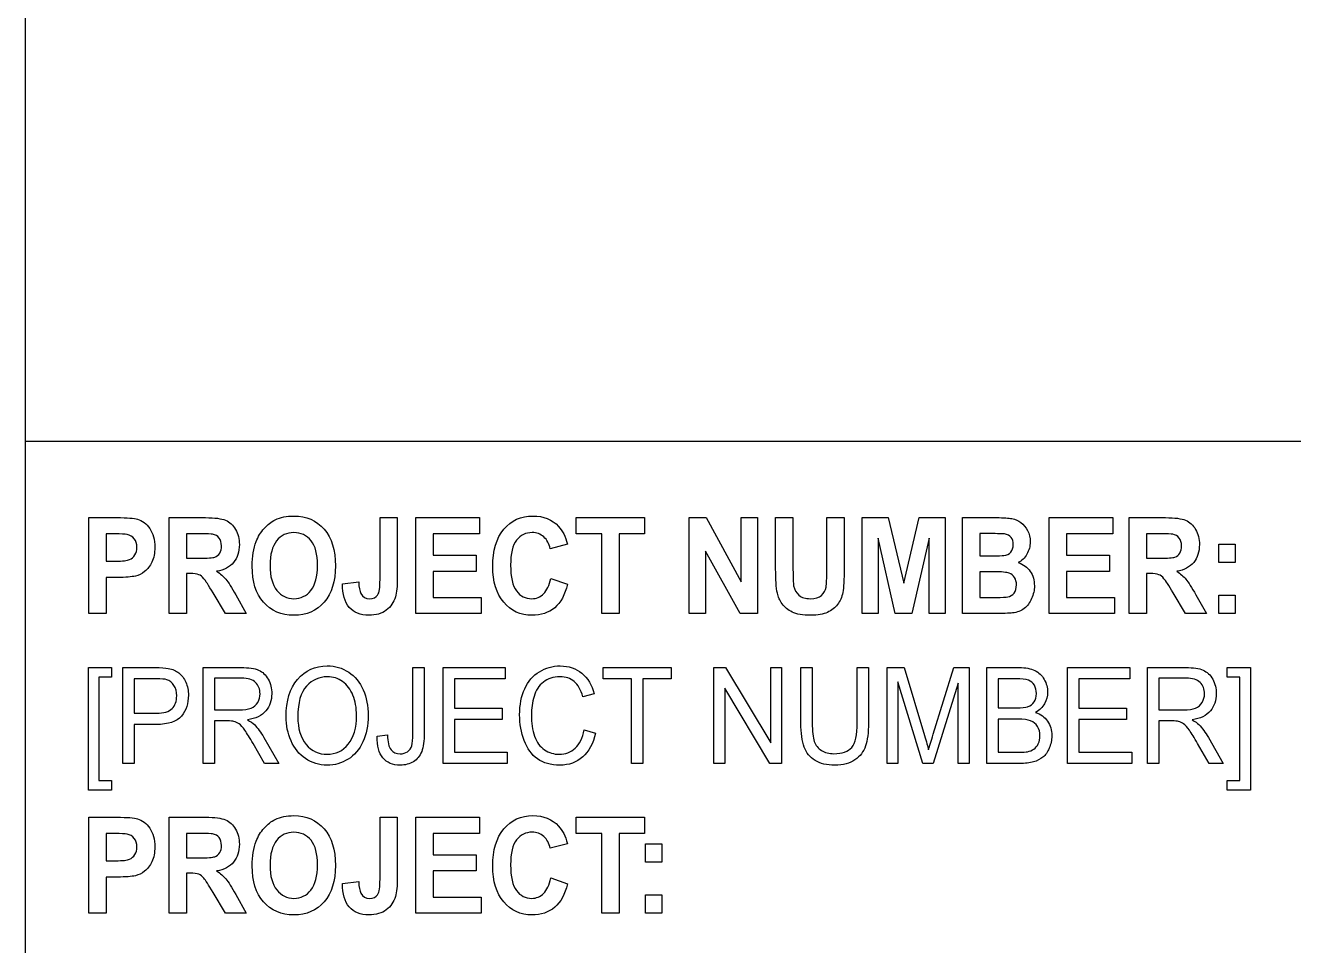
# Model space of a CAD drawing. Header units: millimetres. Extents: x 6 to 426, y 5 to 274.
# Drawn here: x 352.3 to 394.62, y 177.06 to 207.77 of the extents above; entities that cross this region are included whole.
import ezdxf

# ---------------------------------------------------------------- set-up
doc = ezdxf.new("R2010")
doc.units = ezdxf.units.MM
doc.layers.get('0').update_dxf_attribs({"linetype": 'CONTINUOUS'})

msp = doc.modelspace()

# ---------------------------------------------------------------- linework, layer by layer
at = {"color": 7}
for points in [[(352.29999, 8.499976), (352.29999, 270.899996)], [(352.3, 193.89999), (426.11324, 193.89999)], [(354.422759, 188.141311), (354.422759, 191.345351), (355.351371, 191.345351)], [(357.095191, 188.141311), (357.095191, 191.345351), (358.313154, 191.345351)], [(364.133088, 191.345338), (364.709801, 191.345338), (364.709801, 189.317131)], [(364.133088, 189.275606), (364.133088, 191.345338)], [(377.333025, 191.345338), (377.911706, 191.345338), (377.911706, 189.609999)], [(377.333048, 189.636225), (377.333025, 191.345338)], [(379.039739, 189.572843), (379.039739, 191.345338), (379.61842, 191.345338), (379.61842, 189.662453)], [(383.565482, 191.345338), (384.711085, 191.345338)], [(384.540992, 188.141285), (383.565482, 188.141285), (383.565482, 191.345338)], [(389.12736, 188.141298), (389.12736, 191.345338), (390.345301, 191.345338)], [(355.280977, 190.803342), (355.001417, 190.803331)], [(355.001417, 190.803331), (355.001417, 189.894136), (355.31813, 189.894136)], [(358.125469, 190.803324), (357.673872, 190.803324), (357.673872, 189.990301)], [(370.383114, 190.462368), (369.810313, 190.309379)], [(384.14414, 190.81206), (384.14414, 190.071153), (384.523399, 190.071153)], [(384.476478, 190.812047), (384.14414, 190.81206)], [(390.157615, 190.803311), (389.706018, 190.803311), (389.706018, 189.990288)], [(357.673872, 189.990301), (358.101997, 189.990301)], [(389.706018, 189.990288), (390.134166, 189.990288)], [(355.378732, 189.34993), (355.001417, 189.34993), (355.001417, 188.141311), (354.422759, 188.141311)], [(357.791163, 189.478877), (357.673872, 189.478877), (357.673872, 188.141311), (357.095191, 188.141311)], [(362.87605, 189.131359), (363.421467, 189.201296)], [(369.829873, 189.319318), (370.390938, 189.12043)], [(384.14414, 189.537876), (384.14414, 188.681133), (384.679812, 188.681133)], [(384.611386, 189.537876), (384.14414, 189.537876)], [(389.823333, 189.478865), (389.706018, 189.478865), (389.706018, 188.141298), (389.12736, 188.141298)], [(359.321905, 188.766383), (359.671859, 188.141311), (358.979798, 188.141311), (358.561419, 188.838506)], [(391.354074, 188.76637), (391.704005, 188.141298), (391.011944, 188.141298), (390.593588, 188.838493)], [(355.552736, 183.139125), (355.552736, 186.343165), (356.633825, 186.343165)], [(358.22908, 183.139125), (358.22908, 186.343165), (359.499799, 186.343165)], [(365.231769, 184.135751), (365.231769, 186.343173), (365.611052, 186.343173), (365.611052, 184.159793)], [(378.175618, 184.491999), (378.175618, 186.343173), (378.554878, 186.343173), (378.554878, 184.494183)], [(380.050434, 186.343173), (380.429694, 186.343173), (380.429694, 184.491999)], [(380.050434, 184.494183), (380.050434, 186.343173)], [(381.049416, 183.139133), (381.049416, 186.343173), (381.620273, 186.343173), (382.298653, 184.074554)], [(382.587982, 184.113894), (383.274186, 186.343173), (383.784418, 186.343173), (383.784418, 183.139133), (383.418839, 183.139133), (383.418839, 185.820823), (382.586037, 183.139133), (382.243907, 183.139133), (381.414995, 185.866719), (381.414995, 183.139133), (381.049416, 183.139133)], [(384.380691, 183.139133), (384.380691, 186.343173), (385.455923, 186.343173)], [(389.743171, 183.139133), (389.743171, 186.343173), (391.013912, 186.343173)], [(356.665098, 185.965063), (355.931996, 185.965063), (355.931996, 184.819826)], [(359.515447, 185.989104), (358.60834, 185.989104), (358.60834, 184.929104)], [(385.332775, 185.965071), (384.75995, 185.965071), (384.75995, 184.996864)], [(391.029537, 185.989112), (390.12243, 185.989112), (390.12243, 184.929112)], [(371.276541, 185.464576), (370.903138, 185.366224)], [(358.60834, 184.929104), (359.423572, 184.929104)], [(384.75995, 184.996864), (385.379673, 184.996864)], [(390.12243, 184.929112), (390.937662, 184.929112)], [(355.931996, 184.819826), (356.672922, 184.819826)], [(359.048201, 184.561923), (358.60834, 184.561923), (358.60834, 183.13912), (358.22908, 183.139125)], [(385.422682, 184.618755), (384.75995, 184.618755), (384.75995, 183.517235)], [(390.562315, 184.56193), (390.12243, 184.56193), (390.12243, 183.139128), (389.743171, 183.139133)], [(356.667066, 184.441722), (355.931996, 184.441722), (355.931996, 183.139125), (355.552736, 183.139125)], [(364.035333, 184.048328), (364.377463, 184.100782)], [(370.946147, 184.262512), (371.325407, 184.155422)], [(360.256373, 184.011167), (360.754892, 183.139125), (360.277878, 183.139125), (359.898618, 183.805722)], [(391.770486, 184.011174), (392.268982, 183.139133), (391.791991, 183.139133), (391.412708, 183.805729)], [(384.75995, 183.517235), (385.473516, 183.517235)], [(385.473516, 183.139133), (384.380691, 183.139133)], [(354.422759, 178.141311), (354.422759, 181.345351), (355.351371, 181.345351)], [(357.095191, 178.141311), (357.095191, 181.345351), (358.313154, 181.345351)], [(364.133088, 181.345338), (364.709801, 181.345338), (364.709801, 179.317131)], [(364.133088, 179.275606), (364.133088, 181.345338)], [(355.280977, 180.803342), (355.001417, 180.803331)], [(355.001417, 180.803331), (355.001417, 179.894136), (355.31813, 179.894136)], [(358.125469, 180.803324), (357.673872, 180.803324), (357.673872, 179.990301)], [(370.383114, 180.462368), (369.810313, 180.309379)], [(357.673872, 179.990301), (358.101997, 179.990301)], [(357.791163, 179.478877), (357.673872, 179.478877), (357.673872, 178.141311), (357.095191, 178.141311)], [(355.378732, 179.34993), (355.001417, 179.34993), (355.001417, 178.141311), (354.422759, 178.141311)], [(362.87605, 179.131359), (363.421467, 179.201296)], [(369.829873, 179.319318), (370.390938, 179.12043)], [(359.321905, 178.766383), (359.671859, 178.141311), (358.979798, 178.141311), (358.561419, 178.838506)]]:
    msp.add_lwpolyline(points, dxfattribs=at)
for points in [[(365.325612, 188.141298), (365.325612, 191.345338), (367.450659, 191.345338), (367.450659, 190.803318), (365.904293, 190.803318), (365.904293, 190.093008), (367.343136, 190.093008), (367.343136, 189.553172), (365.904293, 189.553172), (365.904293, 188.681133), (367.505405, 188.681133), (367.505405, 188.141298)], [(371.532629, 188.141298), (371.532629, 190.803318), (370.682235, 190.803318), (370.682235, 191.345338), (372.959759, 191.345338), (372.959759, 190.803318), (372.11131, 190.803318), (372.11131, 188.141298)], [(374.451403, 188.141298), (374.451403, 191.345338), (375.014436, 191.345338), (376.187423, 189.205669), (376.187423, 191.345338), (376.725039, 191.345338), (376.725039, 188.141298), (376.144414, 188.141298), (374.98902, 190.2307), (374.98902, 188.141298)], [(380.220527, 188.141298), (380.220527, 191.345338), (381.086569, 191.345338), (381.606592, 189.159771), (382.120759, 191.345338), (382.988746, 191.345338), (382.988746, 188.141298), (382.45113, 188.141298), (382.45113, 190.663442), (381.882241, 188.141298), (381.325088, 188.141298), (380.758143, 190.663442), (380.758143, 188.141298)], [(386.454905, 188.141298), (386.454905, 191.345338), (388.579976, 191.345338), (388.579976, 190.803318), (387.033586, 190.803318), (387.033586, 190.093008), (388.472452, 190.093008), (388.472452, 189.553172), (387.033586, 189.553172), (387.033586, 188.681133), (388.634698, 188.681133), (388.634698, 188.141298)], [(392.11845, 189.848225), (392.11845, 190.462368), (392.667802, 190.462368), (392.667802, 189.848225)], [(359.867345, 189.723661)], [(360.463619, 189.745502)], [(369.829873, 189.319318)], [(392.11845, 188.141298), (392.11845, 188.755441), (392.667802, 188.755441), (392.667802, 188.141298)], [(354.403199, 182.249597), (354.403199, 186.343165), (355.179333, 186.343165), (355.179333, 186.017516), (354.755097, 186.017516), (354.755097, 182.575248), (355.179333, 182.575248), (355.179333, 182.249597)], [(366.238575, 183.139133), (366.238575, 186.343173), (368.310845, 186.343173), (368.310845, 185.965071), (366.617858, 185.965071), (366.617858, 184.983749), (368.203322, 184.983749), (368.203322, 184.607834), (366.617858, 184.607834), (366.617858, 183.517235), (368.377326, 183.517235), (368.377326, 183.139133)], [(372.521865, 183.139133), (372.521865, 185.965071), (371.577606, 185.965071), (371.577606, 186.343173), (373.849274, 186.343173), (373.849274, 185.965071), (372.901125, 185.965071), (372.901125, 183.139133)], [(375.274459, 183.139133), (375.274459, 186.343173), (375.663487, 186.343173), (377.168812, 183.827586), (377.168812, 186.343173), (377.532447, 186.343173), (377.532447, 183.139133), (377.143396, 183.139133), (375.638071, 185.656906), (375.638071, 183.139133)], [(387.074651, 183.139133), (387.074651, 186.343173), (389.146897, 186.343173), (389.146897, 185.965071), (387.45391, 185.965071), (387.45391, 184.983749), (389.039374, 184.983749), (389.039374, 184.607834), (387.45391, 184.607834), (387.45391, 183.517235), (389.213379, 183.517235), (389.213379, 183.139133)], [(393.172177, 182.249605), (392.396065, 182.249605), (392.396065, 182.575256), (392.820302, 182.575256), (392.820302, 186.017524), (392.396065, 186.017524), (392.396065, 186.343173), (393.172177, 186.343173)], [(360.999267, 184.699618)], [(361.390263, 184.69307)], [(370.946147, 184.262512)], [(364.035333, 184.048328)], [(365.325612, 178.141298), (365.325612, 181.345338), (367.450659, 181.345338), (367.450659, 180.803318), (365.904293, 180.803318), (365.904293, 180.093008), (367.343136, 180.093008), (367.343136, 179.553172), (365.904293, 179.553172), (365.904293, 178.681133), (367.505405, 178.681133), (367.505405, 178.141298)], [(371.532629, 178.141298), (371.532629, 180.803318), (370.682235, 180.803318), (370.682235, 181.345338), (372.959759, 181.345338), (372.959759, 180.803318), (372.11131, 180.803318), (372.11131, 178.141298)], [(372.991056, 179.848225), (372.991056, 180.462368), (373.540385, 180.462368), (373.540385, 179.848225)], [(359.867345, 179.723661)], [(360.463619, 179.745502)], [(369.829873, 179.319318)], [(372.991056, 178.141298), (372.991056, 178.755441), (373.540385, 178.755441), (373.540385, 178.141298)]]:
    msp.add_lwpolyline(points, close=True, dxfattribs=at)
for points in [[(355.351371, 191.345351), (355.703269, 191.345351), (355.932652, 191.329323), (356.039519, 191.297268)], [(356.039519, 191.297268), (356.203732, 191.249186), (356.341232, 191.144278), (356.452019, 190.982546)], [(358.313154, 191.345351), (358.61942, 191.345351), (358.841635, 191.31621), (358.979798, 191.257928)], [(360.264197, 190.984733), (360.377592, 191.11441), (360.501412, 191.210575), (360.635656, 191.273227)], [(360.635656, 191.273227), (360.814205, 191.357736), (361.020123, 191.399991), (361.253411, 191.399991)], [(361.253411, 191.399991), (361.675695, 191.399991), (362.013257, 191.253558), (362.266096, 190.960691)], [(368.263923, 190.956307), (368.510251, 191.252088), (368.834124, 191.399978), (369.235544, 191.399978)], [(369.235544, 191.399978), (369.586146, 191.399978), (369.870923, 191.284143), (370.089873, 191.052472)], [(384.711085, 191.345338), (384.937859, 191.345338), (385.10664, 191.33441), (385.217428, 191.312555)], [(385.217428, 191.312555), (385.329511, 191.292156), (385.42921, 191.248444), (385.516525, 191.18142)], [(390.345301, 191.345338), (390.651582, 191.345338), (390.873796, 191.316197), (391.011944, 191.257915)], [(356.452019, 190.982546), (356.562791, 190.822271), (356.618177, 190.614643), (356.618177, 190.359661)], [(358.979798, 191.257928), (359.119243, 191.201103), (359.23067, 191.099111), (359.314081, 190.95195)], [(359.314081, 190.95195), (359.397491, 190.804788), (359.439197, 190.6365), (359.439197, 190.447084)], [(359.998317, 190.545433), (360.063487, 190.708622), (360.152114, 190.855055), (360.264197, 190.984733)], [(361.25929, 190.84703), (361.020772, 190.84703), (360.828534, 190.755236), (360.682577, 190.571648)], [(361.832091, 190.576019), (361.688727, 190.756693), (361.497793, 190.84703), (361.25929, 190.84703)], [(362.266096, 190.960691), (362.520232, 190.667825), (362.6473, 190.260581), (362.6473, 189.73896)], [(367.894456, 189.714906), (367.894456, 190.248184), (368.017612, 190.661985), (368.263923, 190.956307)], [(369.206239, 190.84703), (368.993785, 190.84703), (368.821092, 190.761793), (368.68816, 190.591318)], [(369.597211, 190.702783), (369.490344, 190.798947), (369.36002, 190.84703), (369.206239, 190.84703)], [(370.089873, 191.052472), (370.220213, 190.915511), (370.31796, 190.718809), (370.383114, 190.462368)], [(385.516525, 191.18142), (385.605151, 191.114396), (385.678794, 191.024788), (385.737451, 190.912596)], [(385.737451, 190.912596), (385.796093, 190.80186), (385.825414, 190.677283), (385.825414, 190.538865)], [(391.011944, 191.257915), (391.151404, 191.201091), (391.26284, 191.099098), (391.34625, 190.951937)], [(391.34625, 190.951937), (391.429661, 190.804775), (391.471366, 190.636487), (391.471366, 190.447071)], [(355.697389, 190.781474), (355.628315, 190.796053), (355.489511, 190.803342), (355.280977, 190.803342)], [(355.930028, 190.639414), (355.868778, 190.715179), (355.791232, 190.762533), (355.697389, 190.781474)], [(356.021926, 190.350919), (356.021926, 190.467481), (355.991294, 190.563646), (355.930028, 190.639414)], [(358.547738, 190.792403), (358.500824, 190.799683), (358.360068, 190.803324), (358.125469, 190.803324)], [(358.764752, 190.665639), (358.713919, 190.732663), (358.641581, 190.774917), (358.547738, 190.792403)], [(358.842946, 190.405557), (358.842946, 190.513379), (358.816882, 190.600073), (358.764752, 190.665639)], [(359.439197, 190.447084), (359.439197, 190.206672), (359.375987, 190.007785), (359.249567, 189.850424)], [(359.867345, 189.723661), (359.867345, 190.050038), (359.911003, 190.323962), (359.998317, 190.545433)], [(360.682577, 190.571648), (360.536605, 190.389518), (360.463619, 190.114136), (360.463619, 189.745502)], [(362.049082, 189.754246), (362.049082, 190.121421), (361.976752, 190.395345), (361.832091, 190.576019)], [(368.68816, 190.591318), (368.556524, 190.420844), (368.490706, 190.144734), (368.490706, 189.762988)], [(369.810313, 190.309379), (369.776424, 190.475481), (369.70539, 190.606616), (369.597211, 190.702783)], [(384.971085, 190.801126), (384.913739, 190.808407), (384.74887, 190.812047), (384.476478, 190.812047)], [(385.188099, 190.687478), (385.139873, 190.75013), (385.067535, 190.788013), (384.971085, 190.801126)], [(385.176363, 190.195725), (385.233708, 190.259835), (385.262381, 190.343615), (385.262381, 190.447066)], [(385.262381, 190.447066), (385.262381, 190.546145), (385.23762, 190.626282), (385.188099, 190.687478)], [(385.825414, 190.538865), (385.825414, 190.388788), (385.788925, 190.251097), (385.715946, 190.125791)], [(390.579907, 190.79239), (390.532978, 190.79967), (390.392214, 190.803311), (390.157615, 190.803311)], [(390.796898, 190.665626), (390.746065, 190.73265), (390.673734, 190.774905), (390.579907, 190.79239)], [(390.875092, 190.405544), (390.875092, 190.513366), (390.849028, 190.60006), (390.796898, 190.665626)], [(391.471366, 190.447071), (391.471366, 190.206659), (391.408156, 190.007772), (391.281736, 189.850411)], [(355.775607, 189.944402), (355.85249, 189.977915), (355.912436, 190.030369), (355.955445, 190.101762)], [(355.955445, 190.101762), (355.999766, 190.173158), (356.021926, 190.25621), (356.021926, 190.350919)], [(356.618177, 190.359661), (356.618177, 190.162959), (356.586248, 189.997585), (356.52239, 189.863537)], [(358.101997, 189.990301), (358.379605, 189.990301), (358.552946, 190.003413), (358.62202, 190.029639)], [(358.62202, 190.029639), (358.691094, 190.055866), (358.745184, 190.101034), (358.784289, 190.165144)], [(358.784289, 190.165144), (358.823394, 190.229254), (358.842946, 190.309392), (358.842946, 190.405557)], [(384.523399, 190.071153), (384.748878, 190.071153), (384.888986, 190.074794), (384.943724, 190.082074)], [(384.943724, 190.082074), (385.042782, 190.095186), (385.120329, 190.13307), (385.176363, 190.195725)], [(385.715946, 190.125791), (385.644264, 190.000485), (385.546509, 189.906506), (385.422682, 189.843854)], [(390.134166, 189.990288), (390.411774, 189.990288), (390.585115, 190.0034), (390.65419, 190.029626)], [(390.65419, 190.029626), (390.723264, 190.055853), (390.777353, 190.101021), (390.816458, 190.165131)], [(390.816458, 190.165131), (390.855548, 190.229241), (390.875092, 190.309379), (390.875092, 190.405544)], [(355.31813, 189.894136), (355.546216, 189.894136), (355.698709, 189.910891), (355.775607, 189.944402)], [(356.52239, 189.863537), (356.458532, 189.729489), (356.377073, 189.623854), (356.278015, 189.54663)], [(359.249567, 189.850424), (359.123147, 189.69452), (358.934166, 189.596169), (358.682622, 189.555372)], [(360.24466, 188.5216), (359.993117, 188.813008), (359.867345, 189.213695), (359.867345, 189.723661)], [(360.463619, 189.745502), (360.463619, 189.382698), (360.538557, 189.107317), (360.688433, 188.919359)], [(361.826212, 188.917172), (361.974792, 189.103674), (362.049082, 189.382699), (362.049082, 189.754246)], [(362.6473, 189.73896), (362.6473, 189.221709), (362.521536, 188.81665), (362.270008, 188.523784)], [(368.261979, 188.521587), (368.016963, 188.812995), (367.894456, 189.210768), (367.894456, 189.714906)], [(368.490706, 189.762988), (368.490706, 189.35793), (368.555876, 189.069435), (368.686215, 188.897504)], [(377.389738, 188.823194), (377.351945, 189.006782), (377.333048, 189.277792), (377.333048, 189.636225)], [(377.911706, 189.609999), (377.911706, 189.334616), (377.918882, 189.156128), (377.933234, 189.074535)], [(379.61842, 189.662453), (379.61842, 189.277793), (379.60278, 189.006054), (379.571499, 188.847235)], [(385.422682, 189.843854), (385.597327, 189.78703), (385.731571, 189.690136), (385.825414, 189.553172)], [(391.281736, 189.850411), (391.155316, 189.694507), (390.966335, 189.596156), (390.714791, 189.555359)], [(355.978917, 189.395825), (355.840769, 189.365228), (355.640707, 189.34993), (355.378732, 189.34993)], [(356.278015, 189.54663), (356.180268, 189.470863), (356.080568, 189.420595), (355.978917, 189.395825)], [(358.08246, 189.441724), (358.02121, 189.466493), (357.924111, 189.478877), (357.791163, 189.478877)], [(358.256441, 189.308402), (358.201704, 189.37397), (358.14371, 189.41841), (358.08246, 189.441724)], [(358.561419, 188.838506), (358.412838, 189.08766), (358.311179, 189.244292), (358.256441, 189.308402)], [(358.682622, 189.555372), (358.807746, 189.473777), (358.910709, 189.384169), (358.991511, 189.286548)], [(358.991511, 189.286548), (359.073626, 189.188925), (359.183757, 189.015537), (359.321905, 188.766383)], [(363.421467, 189.201296), (363.427949, 189.01771), (363.452061, 188.888033), (363.493805, 188.812265)], [(364.052926, 188.761999), (364.106367, 188.84505), (364.133088, 189.016253), (364.133088, 189.275606)], [(364.709801, 189.317131), (364.709801, 189.05195), (364.688945, 188.847964), (364.647232, 188.705175)], [(369.591355, 188.803524), (369.702142, 188.912802), (369.781648, 189.084733), (369.829873, 189.319318)], [(379.014322, 189.028636), (379.031267, 189.137915), (379.039739, 189.319317), (379.039739, 189.572843)], [(385.123585, 189.491977), (385.04539, 189.522576), (384.874657, 189.537876), (384.611386, 189.537876)], [(385.305391, 189.345543), (385.263693, 189.412569), (385.203091, 189.46138), (385.123585, 189.491977)], [(385.36796, 189.10076), (385.36796, 189.196925), (385.347104, 189.278519), (385.305391, 189.345543)], [(385.825414, 189.553172), (385.919257, 189.416211), (385.966178, 189.255208), (385.966178, 189.070164)], [(390.114606, 189.441711), (390.053356, 189.46648), (389.956265, 189.478865), (389.823333, 189.478865)], [(390.288611, 189.308389), (390.233873, 189.373957), (390.175871, 189.418397), (390.114606, 189.441711)], [(390.593588, 188.838493), (390.445007, 189.087647), (390.343348, 189.244279), (390.288611, 189.308389)], [(390.714791, 189.555359), (390.839915, 189.473764), (390.942878, 189.384156), (391.02368, 189.286535)], [(391.02368, 189.286535), (391.105779, 189.188912), (391.215911, 189.015524), (391.354074, 188.76637)], [(360.688433, 188.919359), (360.83831, 188.732857), (361.028596, 188.639606), (361.25929, 188.639606)], [(361.25929, 188.639606), (361.489969, 188.639606), (361.678943, 188.732128), (361.826212, 188.917172)], [(363.106722, 188.351111), (362.954237, 188.528871), (362.877347, 188.788954), (362.87605, 189.131359)], [(363.493805, 188.812265), (363.556367, 188.697159), (363.651514, 188.639606), (363.779245, 188.639606)], [(363.779245, 188.639606), (363.908273, 188.639606), (363.9995, 188.680404), (364.052926, 188.761999)], [(368.686215, 188.897504), (368.816539, 188.725572), (368.985969, 188.639606), (369.194503, 188.639606)], [(369.194503, 188.639606), (369.348284, 188.639606), (369.480568, 188.694245), (369.591355, 188.803524)], [(370.390938, 189.12043), (370.30492, 188.77074), (370.161556, 188.510657), (369.960846, 188.340183)], [(377.552007, 188.466947), (377.469908, 188.580597), (377.415819, 188.699346), (377.389738, 188.823194)], [(377.933234, 189.074535), (377.957987, 188.943401), (378.016637, 188.837765), (378.109183, 188.757628)], [(378.109183, 188.757628), (378.20301, 188.678947), (378.330734, 188.639606), (378.492355, 188.639606)], [(378.492355, 188.639606), (378.656568, 188.639606), (378.780379, 188.676761), (378.86379, 188.75107)], [(378.86379, 188.75107), (378.947201, 188.826836), (378.997378, 188.919358), (379.014322, 189.028636)], [(379.571499, 188.847235), (379.540218, 188.688418), (379.482216, 188.554371), (379.397494, 188.445092)], [(385.076664, 188.700801), (385.162682, 188.718286), (385.232412, 188.760541), (385.285853, 188.827565)], [(385.285853, 188.827565), (385.340591, 188.896047), (385.36796, 188.987112), (385.36796, 189.10076)], [(385.966178, 189.070164), (385.966178, 188.924459), (385.935545, 188.782396), (385.87428, 188.643977)], [(361.261235, 188.086671), (360.835046, 188.086671), (360.496188, 188.231647), (360.24466, 188.5216)], [(362.270008, 188.523784), (362.018465, 188.232375), (361.682207, 188.086671), (361.261235, 188.086671)], [(363.759685, 188.086658), (363.476861, 188.086658), (363.259206, 188.174809), (363.106722, 188.351111)], [(364.647232, 188.705175), (364.591198, 188.518673), (364.489547, 188.368597), (364.342278, 188.254947)], [(369.200359, 188.086658), (368.819788, 188.086658), (368.506995, 188.231634), (368.261979, 188.521587)], [(369.960846, 188.340183), (369.761432, 188.171166), (369.507936, 188.086658), (369.200359, 188.086658)], [(377.886313, 188.191565), (377.745556, 188.26296), (377.634121, 188.354754), (377.552007, 188.466947)], [(379.397494, 188.445092), (379.314083, 188.335814), (379.202, 188.248391), (379.061244, 188.182823)], [(384.679812, 188.681133), (384.88833, 188.681133), (385.020614, 188.687689), (385.076664, 188.700801)], [(385.626016, 188.313957), (385.521741, 188.232362), (385.392713, 188.182094), (385.238932, 188.163153)], [(385.87428, 188.643977), (385.814326, 188.507015), (385.731571, 188.397009), (385.626016, 188.313957)], [(364.342278, 188.254947), (364.194994, 188.142754), (364.000796, 188.086658), (363.759685, 188.086658)], [(378.509947, 188.086658), (378.236243, 188.086658), (378.028365, 188.121627), (377.886313, 188.191565)], [(379.061244, 188.182823), (378.920488, 188.118713), (378.736722, 188.086658), (378.509947, 188.086658)], [(385.238932, 188.163153), (385.142481, 188.15149), (384.909835, 188.144201), (384.540992, 188.141285)], [(356.633825, 186.343165), (356.824103, 186.343165), (356.969419, 186.332965), (357.069774, 186.312566)], [(357.069774, 186.312566), (357.210546, 186.286341), (357.328501, 186.236073), (357.42364, 186.161764)], [(359.499799, 186.343165), (359.755262, 186.343165), (359.949459, 186.314024), (360.082392, 186.255742)], [(360.082392, 186.255742), (360.215324, 186.198917), (360.321543, 186.097653), (360.401049, 185.951948)], [(361.382438, 185.947577), (361.637886, 186.249185), (361.967624, 186.399989), (362.371652, 186.399989)], [(362.371652, 186.399989), (362.636235, 186.399989), (362.874746, 186.329322), (363.087185, 186.187989)], [(368.961864, 185.637235), (369.076555, 185.886389), (369.238816, 186.075076), (369.448646, 186.203296)], [(369.448646, 186.203296), (369.659788, 186.332974), (369.891779, 186.397813), (370.144619, 186.397813)], [(370.144619, 186.397813), (370.431347, 186.397813), (370.672459, 186.316218), (370.867953, 186.15303)], [(385.455923, 186.343173), (385.674889, 186.343173), (385.850182, 186.310389), (385.981803, 186.244821)], [(385.981803, 186.244821), (386.114751, 186.180711), (386.218369, 186.080904), (386.29266, 185.9454)], [(391.013912, 186.343173), (391.26936, 186.343173), (391.46355, 186.314032), (391.596482, 186.255749)], [(391.596482, 186.255749), (391.729414, 186.198925), (391.835633, 186.097661), (391.915139, 185.951955)], [(357.018964, 185.936648), (356.955091, 185.955591), (356.837135, 185.965063), (356.665098, 185.965063)], [(357.25746, 185.746505), (357.197506, 185.84267), (357.118007, 185.906051), (357.018964, 185.936648)], [(357.42364, 186.161764), (357.518779, 186.08891), (357.595021, 185.986189), (357.652367, 185.853599)], [(357.652367, 185.853599), (357.711009, 185.721007), (357.74033, 185.575303), (357.74033, 185.416486)], [(359.980725, 185.84267), (359.882978, 185.940293), (359.727885, 185.989104), (359.515447, 185.989104)], [(360.129313, 185.468939), (360.129313, 185.62047), (360.079783, 185.745047), (359.980725, 185.84267)], [(360.401049, 185.951948), (360.480555, 185.806244), (360.520308, 185.645241), (360.520308, 185.468939)], [(360.999267, 184.699618), (360.999267, 185.23144), (361.126991, 185.647426), (361.382438, 185.947577)], [(362.37362, 186.035008), (362.105132, 186.035008), (361.873789, 185.931558), (361.679591, 185.724659)], [(362.883851, 185.873277), (362.732678, 185.981097), (362.562601, 186.035008), (362.37362, 186.035008)], [(363.229893, 185.420864), (363.151699, 185.616108), (363.036351, 185.766912), (362.883851, 185.873277)], [(363.087185, 186.187989), (363.299623, 186.046656), (363.461228, 185.849226), (363.572, 185.5957)], [(369.583531, 185.857977), (369.436262, 185.739957), (369.332651, 185.581139), (369.272697, 185.381524)], [(370.136795, 186.035008), (369.916532, 186.035008), (369.732111, 185.975998), (369.583531, 185.857977)], [(370.613809, 185.875461), (370.487389, 185.981825), (370.328384, 186.035008), (370.136795, 186.035008)], [(370.903138, 185.366224), (370.836672, 185.599351), (370.740229, 185.769096), (370.613809, 185.875461)], [(370.867953, 186.15303), (371.063447, 185.989839), (371.199643, 185.760355), (371.276541, 185.464576)], [(385.768724, 185.919172), (385.684002, 185.949771), (385.538685, 185.965071), (385.332775, 185.965071)], [(385.96421, 185.753071), (385.918593, 185.834664), (385.853431, 185.890031), (385.768724, 185.919172)], [(386.29266, 185.9454), (386.368246, 185.811351), (386.406039, 185.670746), (386.406039, 185.523584)], [(391.494815, 185.842678), (391.397068, 185.940301), (391.241975, 185.989112), (391.029537, 185.989112)], [(391.643403, 185.468947), (391.643403, 185.620478), (391.593874, 185.745055), (391.494815, 185.842678)], [(391.915139, 185.951955), (391.994646, 185.806252), (392.034399, 185.645249), (392.034399, 185.468947)], [(357.194913, 184.972815), (357.297861, 185.074808), (357.349335, 185.218326), (357.349335, 185.403371)], [(357.349335, 185.403371), (357.349335, 185.537418), (357.31871, 185.651796), (357.25746, 185.746505)], [(357.74033, 185.416486), (357.74033, 185.144017), (357.662784, 184.913075), (357.507691, 184.723659)], [(360.053063, 185.180444), (360.103896, 185.269324), (360.129313, 185.365489), (360.129313, 185.468939)], [(360.520308, 185.468939), (360.520308, 185.241639), (360.45449, 185.050037), (360.322855, 184.894134)], [(361.679591, 185.724659), (361.486705, 185.519215), (361.390263, 185.175352), (361.390263, 184.69307)], [(363.349152, 184.738966), (363.349152, 184.999777), (363.309399, 185.227077), (363.229893, 185.420864)], [(363.572, 185.5957), (363.684099, 185.343632), (363.740148, 185.057324), (363.740148, 184.736774)], [(368.791771, 184.765194), (368.791771, 185.098857), (368.848469, 185.389538), (368.961864, 185.637235)], [(369.272697, 185.381524), (369.212743, 185.183366), (369.182767, 184.978651), (369.182767, 184.767378)], [(385.958354, 185.193565), (386.007875, 185.267874), (386.032636, 185.361125), (386.032636, 185.473318)], [(386.032636, 185.473318), (386.032636, 185.579682), (386.009828, 185.672933), (385.96421, 185.753071)], [(386.406039, 185.523584), (386.406039, 185.386623), (386.372806, 185.257675), (386.30634, 185.136741)], [(391.567153, 185.180452), (391.617986, 185.269331), (391.643403, 185.365496), (391.643403, 185.468947)], [(392.034399, 185.468947), (392.034399, 185.241647), (391.968581, 185.050045), (391.836945, 184.894142)], [(356.672922, 184.819826), (356.917953, 184.819826), (357.09195, 184.870823), (357.194913, 184.972815)], [(359.423572, 184.929104), (359.596905, 184.929104), (359.732445, 184.948774), (359.830192, 184.988115)], [(359.830192, 184.988115), (359.927939, 185.028911), (360.002229, 185.093021), (360.053063, 185.180444)], [(385.379673, 184.996864), (385.547806, 184.996864), (385.668369, 185.009249), (385.741363, 185.034018)], [(385.741363, 185.034018), (385.837798, 185.066073), (385.910128, 185.119255), (385.958354, 185.193565)], [(386.30634, 185.136741), (386.239874, 185.015805), (386.139519, 184.918183), (386.005275, 184.843875)], [(390.937662, 184.929112), (391.110995, 184.929112), (391.246536, 184.948782), (391.344283, 184.988122)], [(391.344283, 184.988122), (391.442045, 185.028919), (391.516335, 185.093029), (391.567153, 185.180452)], [(357.507691, 184.723659), (357.352598, 184.535701), (357.07239, 184.441722), (356.667066, 184.441722)], [(359.259359, 184.546628), (359.216349, 184.556825), (359.145964, 184.561923), (359.048201, 184.561923)], [(359.431396, 184.461392), (359.375346, 184.502189), (359.318001, 184.530601), (359.259359, 184.546628)], [(360.322855, 184.894134), (360.191219, 184.738231), (359.987901, 184.639152), (359.712901, 184.596898)], [(359.712901, 184.596898), (359.813256, 184.542987), (359.889498, 184.489805), (359.941628, 184.437351)], [(361.16348, 183.899702), (361.054005, 184.15177), (360.999267, 184.418409), (360.999267, 184.699618)], [(361.390263, 184.69307), (361.390263, 184.306953), (361.482801, 184.002431), (361.667878, 183.779504)], [(363.071537, 183.783875), (363.256614, 184.00826), (363.349152, 184.326623), (363.349152, 184.738966)], [(363.740148, 184.736774), (363.740148, 184.411853), (363.681498, 184.121172), (363.564199, 183.864732)], [(368.942303, 183.906265), (368.841948, 184.172904), (368.791771, 184.459214), (368.791771, 184.765194)], [(369.182767, 184.767378), (369.182767, 184.494911), (369.217959, 184.256685), (369.288345, 184.052699)], [(385.841062, 184.564117), (385.744611, 184.600542), (385.605151, 184.618755), (385.422682, 184.618755)], [(386.069789, 184.378342), (386.015051, 184.467223), (385.938809, 184.529148), (385.841062, 184.564117)], [(386.005275, 184.843875), (386.178609, 184.787049), (386.311548, 184.690155), (386.404095, 184.553194)], [(386.404095, 184.553194), (386.497922, 184.416232), (386.544836, 184.2545), (386.544836, 184.067999)], [(390.773449, 184.546636), (390.73044, 184.556832), (390.660061, 184.56193), (390.562315, 184.56193)], [(390.945486, 184.4614), (390.889437, 184.502197), (390.832091, 184.530609), (390.773449, 184.546636)], [(391.836945, 184.894142), (391.705309, 184.738239), (391.501991, 184.63916), (391.226991, 184.596905)], [(391.226991, 184.596905), (391.327346, 184.542995), (391.403588, 184.489813), (391.455718, 184.437359)], [(359.624938, 184.247205), (359.553255, 184.3492), (359.488742, 184.420595), (359.431396, 184.461392)], [(359.898618, 183.805722), (359.787847, 183.998051), (359.69662, 184.145213), (359.624938, 184.247205)], [(359.941628, 184.437351), (360.052415, 184.323701), (360.15733, 184.181639), (360.256373, 184.011167)], [(364.377463, 184.100782), (364.386568, 183.855998), (364.427617, 183.688437), (364.500611, 183.5981)], [(365.192672, 183.733606), (365.218737, 183.818115), (365.231769, 183.952163), (365.231769, 184.135751)], [(365.611052, 184.159793), (365.611052, 183.891695), (365.581723, 183.684066), (365.523066, 183.536905)], [(370.64705, 183.65274), (370.794318, 183.789702), (370.894017, 183.992959), (370.946147, 184.262512)], [(371.325407, 184.155422), (371.245916, 183.807187), (371.102551, 183.541276), (370.895314, 183.357688)], [(378.285109, 183.68771), (378.212115, 183.88441), (378.175618, 184.152506), (378.175618, 184.491999)], [(378.554878, 184.494183), (378.554878, 184.215888), (378.577686, 184.010445), (378.623304, 183.877853)], [(379.872541, 183.678968), (379.991136, 183.8203), (380.050434, 184.092038), (380.050434, 184.494183)], [(380.429694, 184.491999), (380.429694, 184.169991), (380.397116, 183.91428), (380.331962, 183.724864)], [(382.298653, 184.074554), (382.361215, 183.863282), (382.406832, 183.705193), (382.435505, 183.600287)], [(382.435505, 183.600287), (382.468082, 183.716851), (382.518908, 183.888053), (382.587982, 184.113894)], [(386.151896, 184.067993), (386.151896, 184.18747), (386.124527, 184.290919), (386.069789, 184.378342)], [(391.139028, 184.247213), (391.067346, 184.349207), (391.002832, 184.420603), (390.945486, 184.4614)], [(391.412708, 183.805729), (391.301937, 183.998059), (391.21071, 184.14522), (391.139028, 184.247213)], [(391.455718, 184.437359), (391.566505, 184.323708), (391.671428, 184.181647), (391.770486, 184.011174)], [(361.646374, 183.303043), (361.433935, 183.448746), (361.272971, 183.647633), (361.16348, 183.899702)], [(361.667878, 183.779504), (361.854252, 183.558033), (362.087539, 183.447298), (362.36774, 183.447298)], [(362.36774, 183.447298), (362.653172, 183.447298), (362.887771, 183.55949), (363.071537, 183.783875)], [(363.564199, 183.864732), (363.446899, 183.608293), (363.280726, 183.413777), (363.06568, 183.281186)], [(364.226931, 183.327092), (364.093983, 183.488823), (364.030117, 183.729235), (364.035333, 184.048328)], [(365.049963, 183.534718), (365.119038, 183.584258), (365.166607, 183.650554), (365.192672, 183.733606)], [(369.384132, 183.294306), (369.191246, 183.435639), (369.04397, 183.639626), (368.942303, 183.906265)], [(369.288345, 184.052699), (369.360027, 183.85017), (369.470807, 183.698637), (369.620683, 183.5981)], [(370.107466, 183.447298), (370.319904, 183.447298), (370.499766, 183.515779), (370.64705, 183.65274)], [(378.650688, 183.239669), (378.479947, 183.343119), (378.358088, 183.492466), (378.285109, 183.68771)], [(378.623304, 183.877853), (378.670233, 183.746719), (378.749739, 183.645454), (378.861822, 183.574059)], [(379.276267, 183.466968), (379.555172, 183.466968), (379.753929, 183.537635), (379.872541, 183.678968)], [(380.331962, 183.724864), (380.266792, 183.535448), (380.148837, 183.381001), (379.978096, 183.261523)], [(385.95053, 183.619952), (386.009187, 183.660749), (386.057413, 183.719759), (386.095206, 183.796982)], [(386.095206, 183.796982), (386.132999, 183.875662), (386.151896, 183.965999), (386.151896, 184.067993)], [(386.544836, 184.067999), (386.544836, 183.917922), (386.516163, 183.778045), (386.458817, 183.648369)], [(362.369707, 183.084485), (362.099923, 183.084485), (361.858812, 183.157337), (361.646374, 183.303043)], [(363.06568, 183.281186), (362.850634, 183.150052), (362.618643, 183.084485), (362.369707, 183.084485)], [(364.805588, 183.084493), (364.55406, 183.084493), (364.361175, 183.165359), (364.226931, 183.327092)], [(364.500611, 183.5981), (364.573605, 183.507763), (364.674616, 183.462595), (364.803644, 183.462595)], [(364.803644, 183.462595), (364.898783, 183.462595), (364.980889, 183.486636), (365.049963, 183.534718)], [(365.523066, 183.536905), (365.46572, 183.389744), (365.373837, 183.277551), (365.247417, 183.200328)], [(370.138739, 183.084493), (369.829866, 183.084493), (369.57833, 183.15443), (369.384132, 183.294306)], [(369.620683, 183.5981), (369.77056, 183.497565), (369.932821, 183.447298), (370.107466, 183.447298)], [(370.895314, 183.357688), (370.689388, 183.175558), (370.437196, 183.084493), (370.138739, 183.084493)], [(379.309508, 183.084493), (379.04102, 183.084493), (378.821413, 183.136218), (378.650688, 183.239669)], [(378.861822, 183.574059), (378.975202, 183.502665), (379.11335, 183.466968), (379.276267, 183.466968)], [(379.978096, 183.261523), (379.808667, 183.143503), (379.585804, 183.084493), (379.309508, 183.084493)], [(385.473516, 183.517235), (385.596031, 183.517235), (385.68205, 183.522333), (385.731571, 183.532529)], [(385.731571, 183.532529), (385.818902, 183.550012), (385.891888, 183.579153), (385.95053, 183.619952)], [(386.24965, 183.351133), (386.16624, 183.281193), (386.061325, 183.228011), (385.934905, 183.191586)], [(386.458817, 183.648369), (386.402783, 183.520149), (386.333061, 183.421071), (386.24965, 183.351133)], [(365.247417, 183.200328), (365.122294, 183.123104), (364.975017, 183.084493), (364.805588, 183.084493)], [(385.934905, 183.191586), (385.809781, 183.156617), (385.655985, 183.139133), (385.473516, 183.139133)], [(355.351371, 181.345351), (355.703269, 181.345351), (355.932652, 181.329323), (356.039519, 181.297268)], [(356.039519, 181.297268), (356.203732, 181.249186), (356.341232, 181.144278), (356.452019, 180.982546)], [(358.313154, 181.345351), (358.61942, 181.345351), (358.841635, 181.31621), (358.979798, 181.257928)], [(358.979798, 181.257928), (359.119243, 181.201103), (359.23067, 181.099111), (359.314081, 180.95195)], [(360.264197, 180.984733), (360.377592, 181.11441), (360.501412, 181.210575), (360.635656, 181.273227)], [(360.635656, 181.273227), (360.814205, 181.357736), (361.020123, 181.399991), (361.253411, 181.399991)], [(361.253411, 181.399991), (361.675695, 181.399991), (362.013257, 181.253558), (362.266096, 180.960691)], [(368.263923, 180.956307), (368.510251, 181.252088), (368.834124, 181.399978), (369.235544, 181.399978)], [(369.235544, 181.399978), (369.586146, 181.399978), (369.870923, 181.284143), (370.089873, 181.052472)], [(355.697389, 180.781474), (355.628315, 180.796053), (355.489511, 180.803342), (355.280977, 180.803342)], [(355.930028, 180.639414), (355.868778, 180.715179), (355.791232, 180.762533), (355.697389, 180.781474)], [(356.452019, 180.982546), (356.562791, 180.822271), (356.618177, 180.614643), (356.618177, 180.359661)], [(358.547738, 180.792403), (358.500824, 180.799683), (358.360068, 180.803324), (358.125469, 180.803324)], [(358.764752, 180.665639), (358.713919, 180.732663), (358.641581, 180.774917), (358.547738, 180.792403)], [(359.314081, 180.95195), (359.397491, 180.804788), (359.439197, 180.6365), (359.439197, 180.447084)], [(359.998317, 180.545433), (360.063487, 180.708622), (360.152114, 180.855055), (360.264197, 180.984733)], [(361.25929, 180.84703), (361.020772, 180.84703), (360.828534, 180.755236), (360.682577, 180.571648)], [(361.832091, 180.576019), (361.688727, 180.756693), (361.497793, 180.84703), (361.25929, 180.84703)], [(362.266096, 180.960691), (362.520232, 180.667825), (362.6473, 180.260581), (362.6473, 179.73896)], [(367.894456, 179.714906), (367.894456, 180.248184), (368.017612, 180.661985), (368.263923, 180.956307)], [(369.206239, 180.84703), (368.993785, 180.84703), (368.821092, 180.761793), (368.68816, 180.591318)], [(369.597211, 180.702783), (369.490344, 180.798947), (369.36002, 180.84703), (369.206239, 180.84703)], [(369.810313, 180.309379), (369.776424, 180.475481), (369.70539, 180.606616), (369.597211, 180.702783)], [(370.089873, 181.052472), (370.220213, 180.915511), (370.31796, 180.718809), (370.383114, 180.462368)], [(356.021926, 180.350919), (356.021926, 180.467481), (355.991294, 180.563646), (355.930028, 180.639414)], [(355.955445, 180.101762), (355.999766, 180.173158), (356.021926, 180.25621), (356.021926, 180.350919)], [(356.618177, 180.359661), (356.618177, 180.162959), (356.586248, 179.997585), (356.52239, 179.863537)], [(358.842946, 180.405557), (358.842946, 180.513379), (358.816882, 180.600073), (358.764752, 180.665639)], [(358.784289, 180.165144), (358.823394, 180.229254), (358.842946, 180.309392), (358.842946, 180.405557)], [(359.439197, 180.447084), (359.439197, 180.206672), (359.375987, 180.007785), (359.249567, 179.850424)], [(359.867345, 179.723661), (359.867345, 180.050038), (359.911003, 180.323962), (359.998317, 180.545433)], [(360.682577, 180.571648), (360.536605, 180.389518), (360.463619, 180.114136), (360.463619, 179.745502)], [(362.049082, 179.754246), (362.049082, 180.121421), (361.976752, 180.395345), (361.832091, 180.576019)], [(368.68816, 180.591318), (368.556524, 180.420844), (368.490706, 180.144734), (368.490706, 179.762988)], [(355.31813, 179.894136), (355.546216, 179.894136), (355.698709, 179.910891), (355.775607, 179.944402)], [(355.775607, 179.944402), (355.85249, 179.977915), (355.912436, 180.030369), (355.955445, 180.101762)], [(356.52239, 179.863537), (356.458532, 179.729489), (356.377073, 179.623854), (356.278015, 179.54663)], [(358.101997, 179.990301), (358.379605, 179.990301), (358.552946, 180.003413), (358.62202, 180.029639)], [(358.62202, 180.029639), (358.691094, 180.055866), (358.745184, 180.101034), (358.784289, 180.165144)], [(359.249567, 179.850424), (359.123147, 179.69452), (358.934166, 179.596169), (358.682622, 179.555372)], [(356.278015, 179.54663), (356.180268, 179.470863), (356.080568, 179.420595), (355.978917, 179.395825)], [(358.08246, 179.441724), (358.02121, 179.466493), (357.924111, 179.478877), (357.791163, 179.478877)], [(358.256441, 179.308402), (358.201704, 179.37397), (358.14371, 179.41841), (358.08246, 179.441724)], [(358.682622, 179.555372), (358.807746, 179.473777), (358.910709, 179.384169), (358.991511, 179.286548)], [(360.24466, 178.5216), (359.993117, 178.813008), (359.867345, 179.213695), (359.867345, 179.723661)], [(360.463619, 179.745502), (360.463619, 179.382698), (360.538557, 179.107317), (360.688433, 178.919359)], [(361.826212, 178.917172), (361.974792, 179.103674), (362.049082, 179.382699), (362.049082, 179.754246)], [(362.6473, 179.73896), (362.6473, 179.221709), (362.521536, 178.81665), (362.270008, 178.523784)], [(368.261979, 178.521587), (368.016963, 178.812995), (367.894456, 179.210768), (367.894456, 179.714906)], [(368.490706, 179.762988), (368.490706, 179.35793), (368.555876, 179.069435), (368.686215, 178.897504)], [(355.978917, 179.395825), (355.840769, 179.365228), (355.640707, 179.34993), (355.378732, 179.34993)], [(358.561419, 178.838506), (358.412838, 179.08766), (358.311179, 179.244292), (358.256441, 179.308402)], [(358.991511, 179.286548), (359.073626, 179.188925), (359.183757, 179.015537), (359.321905, 178.766383)], [(363.106722, 178.351111), (362.954237, 178.528871), (362.877347, 178.788954), (362.87605, 179.131359)], [(363.421467, 179.201296), (363.427949, 179.01771), (363.452061, 178.888033), (363.493805, 178.812265)], [(364.052926, 178.761999), (364.106367, 178.84505), (364.133088, 179.016253), (364.133088, 179.275606)], [(364.709801, 179.317131), (364.709801, 179.05195), (364.688945, 178.847964), (364.647232, 178.705175)], [(369.591355, 178.803524), (369.702142, 178.912802), (369.781648, 179.084733), (369.829873, 179.319318)], [(370.390938, 179.12043), (370.30492, 178.77074), (370.161556, 178.510657), (369.960846, 178.340183)], [(360.688433, 178.919359), (360.83831, 178.732857), (361.028596, 178.639606), (361.25929, 178.639606)], [(361.25929, 178.639606), (361.489969, 178.639606), (361.678943, 178.732128), (361.826212, 178.917172)], [(363.493805, 178.812265), (363.556367, 178.697159), (363.651514, 178.639606), (363.779245, 178.639606)], [(363.779245, 178.639606), (363.908273, 178.639606), (363.9995, 178.680404), (364.052926, 178.761999)], [(364.647232, 178.705175), (364.591198, 178.518673), (364.489547, 178.368597), (364.342278, 178.254947)], [(368.686215, 178.897504), (368.816539, 178.725572), (368.985969, 178.639606), (369.194503, 178.639606)], [(369.194503, 178.639606), (369.348284, 178.639606), (369.480568, 178.694245), (369.591355, 178.803524)], [(361.261235, 178.086671), (360.835046, 178.086671), (360.496188, 178.231647), (360.24466, 178.5216)], [(362.270008, 178.523784), (362.018465, 178.232375), (361.682207, 178.086671), (361.261235, 178.086671)], [(363.759685, 178.086658), (363.476861, 178.086658), (363.259206, 178.174809), (363.106722, 178.351111)], [(364.342278, 178.254947), (364.194994, 178.142754), (364.000796, 178.086658), (363.759685, 178.086658)], [(369.200359, 178.086658), (368.819788, 178.086658), (368.506995, 178.231634), (368.261979, 178.521587)], [(369.960846, 178.340183), (369.761432, 178.171166), (369.507936, 178.086658), (369.200359, 178.086658)]]:
    msp.add_open_spline(points, degree=3, dxfattribs=at)

doc.saveas('drawing.dxf')
